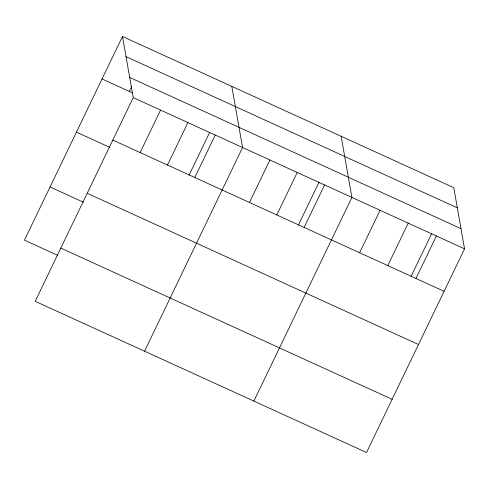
<?xml version="1.0" encoding="UTF-8"?>
<svg xmlns="http://www.w3.org/2000/svg" width="489" height="489" viewBox="0 0 489 489"><rect width="100%" height="100%" fill="white"/><g stroke="black" fill="none" stroke-linecap="round" stroke-linejoin="round"><path stroke-width="0.73" d="M122.476 36.486L133.24 97.623L35.214 301.31L366.524 452.514L464.55 248.834L453.786 187.69L122.476 36.486L24.45 240.166L57.934 255.447M129.371 91.431L131.675 86.632M140.135 152.568L160.575 110.098M167.47 165.044L187.91 122.574M189.047 175.233L209.726 132.262M194.799 177.519L215.239 135.05M144.548 351.206L242.575 147.525L231.81 86.382M249.469 202.47L269.91 160.001M276.798 214.94L297.239 172.47M298.376 225.129L319.06 182.159M304.134 227.416L324.574 184.946M253.877 401.108L351.903 197.422L341.139 136.278M359.629 252.746L380.069 210.276M387.789 265.6L408.229 223.125M411.023 276.542L431.701 233.571M415.95 278.449L436.39 235.979M126.028 56.657L457.337 207.868M129.689 77.445L460.999 228.656M102.036 78.955L132.788 92.989M133.24 97.623L464.55 248.834M112.806 140.092L444.11 291.303M76.431 132.152L109.915 147.433M87.201 193.296L418.505 344.507M50.055 186.969L83.533 202.25M60.819 248.106L392.129 399.317"/></g></svg>
